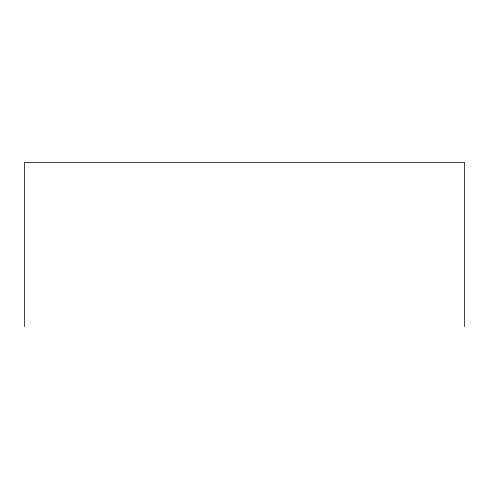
<?xml version="1.0" encoding="UTF-8"?>
<svg xmlns="http://www.w3.org/2000/svg" width="489" height="489" viewBox="0 0 489 489"><rect width="100%" height="100%" fill="white"/><g stroke="black" fill="none" stroke-linecap="round" stroke-linejoin="round"><path stroke-width="0.73" d="M464.55 326.566L464.55 162.434L24.45 162.434L24.45 326.566"/></g></svg>
